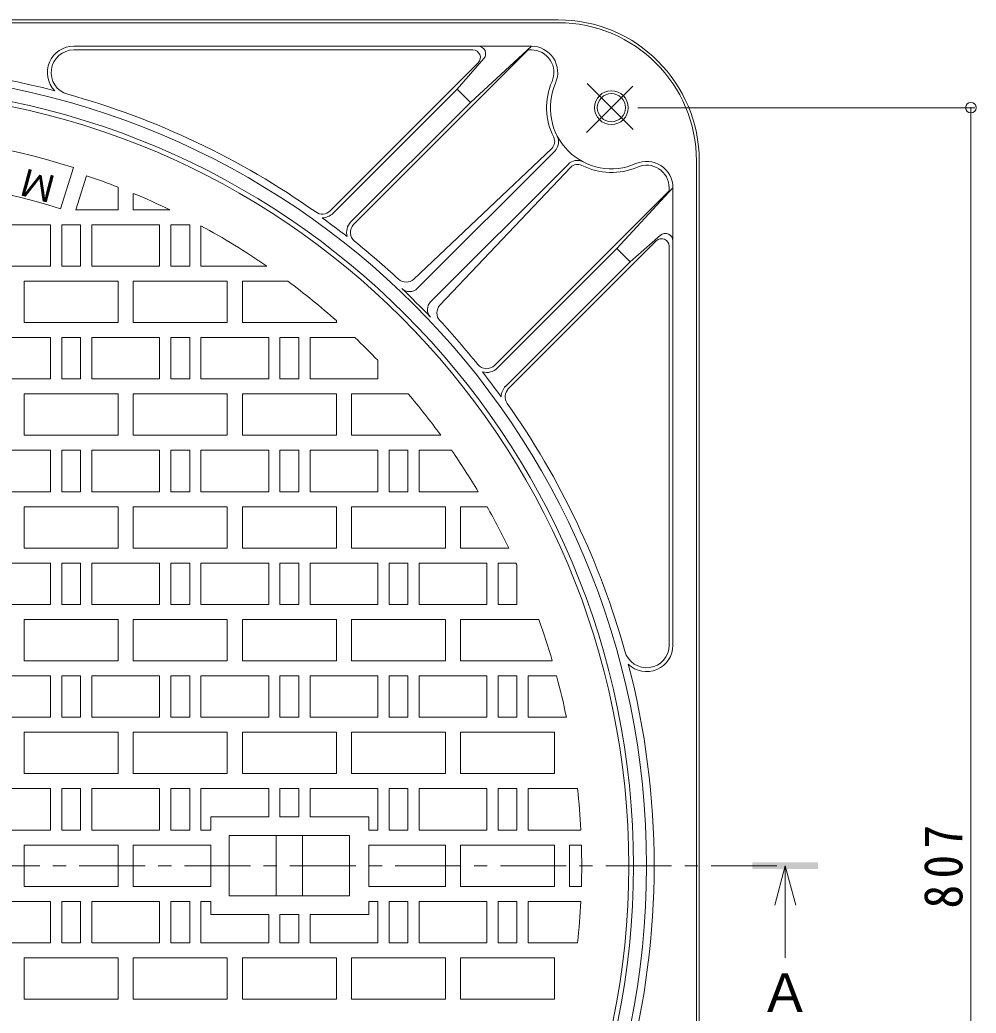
# Model space of a CAD drawing. Units: millimetres, scale not verified. Extents: x -1027 to 1330, y -947 to 943.
# Drawn here: x -425 to 83, y 353 to 881 of the extents above; entities that cross this region are included whole.
import ezdxf
from ezdxf.enums import TextEntityAlignment as Align

# ---------------------------------------------------------------- set-up
doc = ezdxf.new("R2010")
doc.units = ezdxf.units.MM
doc.header["$LTSCALE"] = 7
doc.header["$PDMODE"] = 32
doc.header["$PDSIZE"] = 5.6
doc.linetypes.add('CHAIN1', pattern=[8, 5, -1, 1, -1])
for name, color, linetype, lineweight in [('0-0_通り芯', 3, 'CHAIN1', 9), ('0-1_躯体', 2, 'Continuous', 9), ('0-2_仕上', 3, 'Continuous', 9), ('0-4_その他', 7, 'Continuous', 9), ('0-5_寸法', 7, 'Continuous', 9)]:
    doc.layers.add(name, color=color, linetype=linetype, lineweight=lineweight)
doc.styles.add('ＭＳ ゴシック', font='')
doc.styles.get('ＭＳ ゴシック').set_extended_font_data('MS Gothic')

msp = doc.modelspace()

# ---------------------------------------------------------------- linework, layer by layer
at = {"layer": '0-0_通り芯'}
msp.add_line((-1009.529, 431.078), (-18.081, 431.078), dxfattribs=at)
at = {"layer": '0-1_躯体'}
for p, q in [((-138.805, 881.078), (-888.805, 881.078)), ((-138.805, 879.578), (-888.805, 879.578)), ((-153.088, 867.078), (-396.502, 867.078)), ((-185.475, 837.19), (-153.088, 867.078)), ((-184.214, 865.078), (-396.502, 865.078)), ((-247.625, 772.212), (-154.758, 865.078)), ((-153.088, 865.078), (-154.758, 865.078)), ((-181.385, 858.25), (-260.104, 779.532)), ((-178.37, 860.442), (-192.545, 844.261)), ((-258.689, 778.117), (-192.545, 844.261)), ((-192.545, 844.261), (-185.475, 837.19)), ((-249.039, 773.626), (-185.475, 837.19)), ((-142.228, 812.705), (-215.617, 743.19)), ((-213.667, 738.287), (-140.666, 811.287)), ((-206.596, 731.216), (-133.596, 804.216)), ((-65.305, 56.078), (-65.305, 806.078)), ((-63.805, 806.078), (-63.805, 56.078)), ((-132.178, 802.655), (-201.693, 729.265)), ((-172.671, 697.258), (-79.805, 790.125)), ((-107.692, 759.408), (-77.805, 791.795)), ((-79.805, 791.795), (-79.805, 790.125)), ((-77.805, 791.795), (-77.805, 548.381)), ((-84.44, 766.513), (-100.622, 752.337)), ((-86.633, 763.498), (-165.351, 684.779)), ((-171.542, 695.559), (-107.693, 759.408)), ((-100.622, 752.337), (-107.693, 759.408)), ((-79.805, 760.669), (-79.805, 548.381)), ((-167.053, 685.907), (-100.622, 752.337))]:
    msp.add_line(p, q, dxfattribs=at)
at = {"layer": '0-1_躯体', "linetype": 'CHAIN1'}
for p, q in [((-123.809, 821.075), (-96.848, 848.036)), ((-98.99, 822.833), (-123.466, 847.308))]:
    msp.add_line(p, q, dxfattribs=at)
at = {"layer": '0-1_躯体'}
for centre, radius in [((-513.805, 431.078), 422), ((-513.805, 431.078), 415), ((-110.52, 834.363), 9), ((-110.52, 834.363), 7.5)]:
    msp.add_circle(centre, radius, dxfattribs=at)
for centre, radius, start, end in [((-138.805, 806.078), 75, 0, 90), ((-138.805, 806.078), 73.5, 0, 90), ((-396.502, 853.078), 14, 90, 223.93802), ((-181.379, 863.078), 4, 318.7809, 90), ((-153.088, 853.078), 14, 336.26613, 90), ((-396.502, 853.078), 12, 90, 254.46584), ((-184.214, 861.078), 4, 315.00125, 90), ((-153.088, 853.078), 12, 336.26613, 90), ((-513.805, 431.078), 426, 75.42221, 104.57779), ((-110.52, 834.363), 34.5, 156.26624, 207.15416), ((-110.52, 834.363), 32.5, 156.26639, 293.73361), ((-513.805, 431.078), 426, 54.72859, 74.4657), ((-145.616, 816.237), 7, 314.99928, 27.31412), ((-145.667, 816.335), 5, 313.44696, 27.15343), ((-128.646, 799.267), 7, 62.68588, 135.00072), ((-128.548, 799.216), 5, 62.84657, 136.55304), ((-110.52, 834.363), 34.5, 242.84593, 293.73376), ((-91.805, 791.795), 14, 0, 113.73387), ((-91.805, 791.795), 12, 0, 113.73387), ((-264.346, 783.774), 6, 234.72903, 315), ((-264.346, 783.774), 8, 270.0762, 315), ((-513.805, 431.078), 425.5, 51.86917, 54.10535), ((-243.382, 767.969), 8, 135, 195.89586), ((-243.382, 767.969), 6, 135, 231.24609), ((-81.805, 763.504), 4, 0, 131.21927), ((-513.805, 431.078), 426, 47.10187, 51.24596), ((-83.805, 760.669), 4, 0, 134.99875), ((-219.744, 747.546), 6, 227.10149, 313.44679), ((-217.909, 742.53), 6, 226.46628, 315), ((-513.805, 431.078), 423.6, 43.53279, 46.46722), ((-202.353, 726.974), 6, 135, 223.53372), ((-197.337, 725.139), 6, 136.55321, 222.89851), ((-513.805, 431.078), 426, 38.75404, 42.89813), ((-176.914, 701.501), 6, 218.75391, 315), ((-176.914, 701.501), 8, 254.10414, 315), ((-513.805, 431.078), 425.5, 35.89465, 38.13083), ((-161.109, 680.537), 8, 135, 179.9238), ((-161.109, 680.537), 6, 135, 215.27097), ((-513.805, 431.078), 426, 15.53432, 35.27141), ((-91.805, 548.381), 12, 195.53416, 0), ((-91.805, 548.381), 14, 226.06198, 0), ((-513.805, 431.078), 426, 0, 14.5778), ((-513.805, 431.078), 426, 345.4222, 0)]:
    msp.add_arc(centre, radius, start, end, dxfattribs=at)
at = {"layer": '0-2_仕上'}
for p, q in [((-403.596, 780.616), (-396.68, 802.551)), ((-395.377, 780.078), (-389.676, 798.159)), ((-372.805, 780.078), (-372.805, 792.015)), ((-364.804, 780.078), (-364.804, 788.786)), ((-395.377, 780.078), (-372.805, 780.078)), ((-364.805, 780.078), (-345.415, 780.078)), ((-402.805, 772.078), (-402.805, 750.078)), ((-392.805, 772.078), (-402.805, 772.078)), ((-392.805, 750.078), (-392.805, 772.078)), ((-402.805, 750.078), (-392.805, 750.078)), ((-372.805, 742.078), (-422.805, 742.078)), ((-422.805, 742.078), (-422.805, 720.078)), ((-372.805, 720.078), (-372.805, 742.078)), ((-364.804, 742.078), (-314.805, 742.078)), ((-364.804, 720.078), (-364.804, 742.078)), ((-314.805, 720.078), (-314.805, 742.078)), ((-306.805, 742.078), (-306.805, 720.078)), ((-282.644, 742.078), (-306.805, 742.078)), ((-422.805, 720.078), (-372.805, 720.078)), ((-364.805, 720.078), (-314.805, 720.078)), ((-306.805, 720.078), (-256.805, 720.078)), ((-256.805, 720.078), (-256.805, 721.091)), ((-246.981, 712.079), (-270.804, 712.079)), ((-234.804, 690.078), (-234.804, 699.993)), ((-372.805, 682.078), (-422.805, 682.078)), ((-422.805, 682.078), (-422.805, 660.078)), ((-372.805, 660.078), (-372.805, 682.078)), ((-364.804, 682.078), (-314.805, 682.078)), ((-364.804, 660.078), (-364.804, 682.078)), ((-314.805, 660.078), (-314.805, 682.078)), ((-256.805, 682.078), (-306.805, 682.078)), ((-306.805, 682.078), (-306.805, 660.078)), ((-256.805, 660.078), (-256.805, 682.078)), ((-248.805, 682.078), (-248.805, 660.078)), ((-218.584, 682.078), (-248.805, 682.078)), ((-422.805, 660.078), (-372.805, 660.078)), ((-364.805, 660.078), (-314.805, 660.078)), ((-306.805, 660.078), (-256.805, 660.078)), ((-248.805, 660.078), (-201.21, 660.078)), ((-212.805, 652.078), (-212.805, 630.078)), ((-195.504, 652.078), (-212.805, 652.078)), ((-181.306, 630.078), (-212.805, 630.078)), ((-372.805, 622.078), (-422.805, 622.078)), ((-422.805, 622.078), (-422.805, 600.078)), ((-372.805, 600.078), (-372.805, 622.078)), ((-364.804, 622.078), (-314.805, 622.078)), ((-364.804, 600.078), (-364.804, 622.078)), ((-314.805, 600.078), (-314.805, 622.078)), ((-256.805, 622.078), (-306.805, 622.078)), ((-306.805, 622.078), (-306.805, 600.078)), ((-256.805, 600.078), (-256.805, 622.078)), ((-198.804, 600.078), (-198.804, 622.078)), ((-190.805, 622.078), (-190.805, 600.078)), ((-176.647, 622.078), (-190.805, 622.078)), ((-422.805, 600.078), (-372.805, 600.078)), ((-364.805, 600.078), (-314.805, 600.078)), ((-306.805, 600.078), (-256.805, 600.078)), ((-248.805, 600.078), (-198.805, 600.078)), ((-190.805, 600.078), (-165.1, 600.078)), ((-161.335, 592.078), (-170.804, 592.078)), ((-160.804, 570.078), (-160.804, 590.912)), ((-176.805, 570.078), (-212.805, 570.078)), ((-372.805, 562.078), (-422.805, 562.078)), ((-422.805, 562.078), (-422.805, 540.078)), ((-372.805, 540.078), (-372.805, 562.078)), ((-364.804, 562.078), (-314.805, 562.078)), ((-364.804, 540.078), (-364.804, 562.078)), ((-314.805, 540.078), (-314.805, 562.078)), ((-256.805, 562.078), (-306.805, 562.078)), ((-306.805, 562.078), (-306.805, 540.078)), ((-256.805, 540.078), (-256.805, 562.078)), ((-198.804, 540.078), (-198.804, 562.078)), ((-190.805, 562.078), (-190.805, 540.078)), ((-149.12, 562.078), (-190.805, 562.078)), ((-422.805, 540.078), (-372.805, 540.078)), ((-364.805, 540.078), (-314.805, 540.078)), ((-306.805, 540.078), (-256.805, 540.078)), ((-248.805, 540.078), (-198.805, 540.078)), ((-190.805, 540.078), (-141.951, 540.078)), ((-154.804, 532.078), (-154.804, 510.078)), ((-139.699, 532.078), (-154.804, 532.078)), ((-176.805, 510.078), (-212.805, 510.078)), ((-154.804, 510.078), (-134.443, 510.078)), ((-372.805, 502.078), (-422.805, 502.078)), ((-422.805, 502.078), (-422.805, 480.078)), ((-372.805, 480.078), (-372.805, 502.078)), ((-364.804, 502.078), (-314.805, 502.078)), ((-364.804, 480.078), (-364.804, 502.078)), ((-314.805, 480.078), (-314.805, 502.078)), ((-256.805, 502.078), (-306.805, 502.078)), ((-306.805, 502.078), (-306.805, 480.078)), ((-256.805, 480.078), (-256.805, 502.078)), ((-198.804, 480.078), (-198.804, 502.078)), ((-140.805, 502.078), (-190.805, 502.078)), ((-190.805, 502.078), (-190.805, 480.078)), ((-140.805, 480.078), (-140.805, 502.078)), ((-422.805, 480.078), (-372.805, 480.078)), ((-364.805, 480.078), (-314.805, 480.078)), ((-306.805, 480.078), (-256.805, 480.078)), ((-248.805, 480.078), (-198.805, 480.078)), ((-190.805, 480.078), (-140.805, 480.078)), ((-292.805, 457.078), (-292.805, 472.078)), ((-276.804, 472.078), (-286.804, 472.078)), ((-286.804, 472.078), (-286.804, 457.078)), ((-276.804, 457.078), (-276.804, 472.078)), ((-234.804, 472.078), (-270.804, 472.078)), ((-270.804, 472.078), (-270.804, 457.078)), ((-234.804, 450.078), (-234.804, 472.078)), ((-218.805, 472.078), (-228.805, 472.078)), ((-228.805, 472.078), (-228.805, 450.078)), ((-218.805, 450.078), (-218.805, 472.078)), ((-154.804, 472.078), (-154.804, 450.078)), ((-128.48, 472.078), (-154.804, 472.078)), ((-323.608, 457.078), (-292.805, 457.078)), ((-323.608, 457.078), (-323.608, 450.078)), ((-286.804, 457.078), (-276.804, 457.078)), ((-270.804, 457.078), (-239.624, 457.078)), ((-239.624, 457.078), (-239.624, 450.078)), ((-328.804, 450.078), (-323.608, 450.078)), ((-234.804, 450.078), (-239.624, 450.078)), ((-228.805, 450.078), (-218.805, 450.078)), ((-176.805, 450.078), (-212.805, 450.078)), ((-154.804, 450.078), (-126.771, 450.078)), ((-313.805, 447.078), (-249.805, 447.078)), ((-313.805, 447.078), (-313.805, 431.078)), ((-288.805, 431.078), (-288.805, 447.078)), ((-274.805, 431.078), (-274.805, 447.078)), ((-249.805, 447.078), (-249.805, 431.078)), ((-372.805, 442.078), (-372.805, 420.078)), ((-323.608, 442.078), (-364.805, 442.078)), ((-364.805, 442.078), (-364.805, 420.078)), ((-323.608, 420.078), (-323.608, 442.078)), ((-198.805, 442.078), (-239.624, 442.078)), ((-239.624, 420.078), (-239.624, 442.078)), ((-198.805, 420.078), (-198.805, 442.078)), ((-140.805, 442.078), (-190.805, 442.078)), ((-190.805, 420.078), (-190.805, 442.078)), ((-140.805, 420.078), (-140.805, 442.078)), ((-126.461, 442.078), (-132.805, 442.078)), ((-132.805, 420.078), (-132.805, 442.078)), ((-313.805, 415.078), (-313.805, 431.078)), ((-288.805, 431.078), (-288.805, 415.078)), ((-274.805, 431.078), (-274.805, 415.078)), ((-249.805, 415.078), (-249.805, 431.078)), ((-372.805, 420.078), (-422.805, 420.078)), ((-323.608, 420.078), (-364.805, 420.078)), ((-198.805, 420.078), (-239.624, 420.078)), ((-140.805, 420.078), (-190.805, 420.078)), ((-126.461, 420.078), (-132.805, 420.078)), ((-313.805, 415.078), (-249.805, 415.078)), ((-328.804, 412.078), (-323.608, 412.078)), ((-323.608, 405.078), (-323.608, 412.078)), ((-234.804, 412.078), (-239.624, 412.078)), ((-239.624, 405.078), (-239.624, 412.078)), ((-234.804, 412.078), (-234.804, 390.078)), ((-228.805, 412.078), (-218.805, 412.078)), ((-228.805, 390.078), (-228.805, 412.078)), ((-218.805, 412.078), (-218.805, 390.078)), ((-176.805, 412.078), (-212.805, 412.078)), ((-154.804, 390.078), (-154.804, 412.078)), ((-154.804, 412.078), (-126.771, 412.078)), ((-323.608, 405.078), (-292.805, 405.078)), ((-292.805, 405.078), (-292.805, 390.078)), ((-286.804, 405.078), (-276.804, 405.078)), ((-286.804, 390.078), (-286.804, 405.078)), ((-276.804, 405.078), (-276.804, 390.078)), ((-270.804, 405.078), (-239.624, 405.078)), ((-270.804, 390.078), (-270.804, 405.078)), ((-444.805, 390.078), (-408.805, 390.078)), ((-276.804, 390.078), (-286.804, 390.078)), ((-234.804, 390.078), (-270.804, 390.078)), ((-218.805, 390.078), (-228.805, 390.078)), ((-128.48, 390.078), (-154.804, 390.078)), ((-422.805, 382.078), (-372.805, 382.078)), ((-422.805, 360.078), (-422.805, 382.078)), ((-372.805, 382.078), (-372.805, 360.078)), ((-364.805, 382.078), (-314.805, 382.078)), ((-364.804, 382.078), (-364.804, 360.078)), ((-314.805, 382.078), (-314.805, 360.078)), ((-306.805, 360.078), (-306.805, 382.078)), ((-306.805, 382.078), (-256.805, 382.078)), ((-256.805, 382.078), (-256.805, 360.078)), ((-248.805, 382.078), (-198.805, 382.078)), ((-198.804, 382.078), (-198.804, 360.078)), ((-190.805, 360.078), (-190.805, 382.078)), ((-190.805, 382.078), (-140.805, 382.078)), ((-140.805, 382.078), (-140.805, 360.078)), ((-372.805, 360.078), (-422.805, 360.078)), ((-364.804, 360.078), (-314.805, 360.078)), ((-256.805, 360.078), (-306.805, 360.078)), ((-140.805, 360.078), (-190.805, 360.078))]:
    msp.add_line(p, q, dxfattribs=at)
for points in [[(-408.805, 750.078), (-408.805, 772.078), (-444.805, 772.078), (-444.805, 750.078)], [(-350.805, 750.078), (-350.805, 772.078), (-386.805, 772.078), (-386.805, 750.078)], [(-334.805, 750.078), (-334.805, 772.078), (-344.805, 772.078), (-344.805, 750.078)], [(-408.805, 690.078), (-408.805, 712.079), (-444.805, 712.079), (-444.805, 690.078)], [(-392.805, 690.078), (-392.805, 712.079), (-402.805, 712.079), (-402.805, 690.078)], [(-350.805, 690.078), (-350.805, 712.079), (-386.805, 712.079), (-386.805, 690.078)], [(-334.805, 690.078), (-334.805, 712.079), (-344.805, 712.079), (-344.805, 690.078)], [(-292.805, 690.078), (-292.805, 712.079), (-328.804, 712.079), (-328.804, 690.078)], [(-276.804, 690.078), (-276.804, 712.079), (-286.804, 712.079), (-286.804, 690.078)], [(-408.805, 630.078), (-408.805, 652.078), (-444.805, 652.078), (-444.805, 630.078)], [(-392.805, 630.078), (-392.805, 652.078), (-402.805, 652.078), (-402.805, 630.078)], [(-350.805, 630.078), (-350.805, 652.078), (-386.805, 652.078), (-386.805, 630.078)], [(-334.805, 630.078), (-334.805, 652.078), (-344.805, 652.078), (-344.805, 630.078)], [(-292.805, 630.078), (-292.805, 652.078), (-328.804, 652.078), (-328.804, 630.078)], [(-276.804, 630.078), (-276.804, 652.078), (-286.804, 652.078), (-286.804, 630.078)], [(-234.804, 630.078), (-234.804, 652.078), (-270.804, 652.078), (-270.804, 630.078)], [(-218.804, 630.078), (-218.804, 652.078), (-228.804, 652.078), (-228.804, 630.078)], [(-408.805, 570.078), (-408.805, 592.078), (-444.805, 592.078), (-444.805, 570.078)], [(-392.805, 570.078), (-392.805, 592.078), (-402.805, 592.078), (-402.805, 570.078)], [(-350.805, 570.078), (-350.805, 592.078), (-386.805, 592.078), (-386.805, 570.078)], [(-334.805, 570.078), (-334.805, 592.078), (-344.805, 592.078), (-344.805, 570.078)], [(-292.805, 570.078), (-292.805, 592.078), (-328.804, 592.078), (-328.804, 570.078)], [(-276.804, 570.078), (-276.804, 592.078), (-286.804, 592.078), (-286.804, 570.078)], [(-234.804, 570.078), (-234.804, 592.078), (-270.804, 592.078), (-270.804, 570.078)], [(-218.804, 570.078), (-218.804, 592.078), (-228.804, 592.078), (-228.804, 570.078)], [(-408.805, 510.078), (-408.805, 532.078), (-444.805, 532.078), (-444.805, 510.078)], [(-392.805, 510.078), (-392.805, 532.078), (-402.805, 532.078), (-402.805, 510.078)], [(-350.805, 510.078), (-350.805, 532.078), (-386.805, 532.078), (-386.805, 510.078)], [(-334.805, 510.078), (-334.805, 532.078), (-344.805, 532.078), (-344.805, 510.078)], [(-292.805, 510.078), (-292.805, 532.078), (-328.804, 532.078), (-328.804, 510.078)], [(-276.804, 510.078), (-276.804, 532.078), (-286.804, 532.078), (-286.804, 510.078)], [(-234.804, 510.078), (-234.804, 532.078), (-270.804, 532.078), (-270.804, 510.078)], [(-218.804, 510.078), (-218.804, 532.078), (-228.804, 532.078), (-228.804, 510.078)], [(-160.804, 510.078), (-160.804, 532.078), (-170.804, 532.078), (-170.804, 510.078)], [(-408.805, 450.078), (-408.805, 472.078), (-444.805, 472.078), (-444.805, 450.078)], [(-392.805, 450.078), (-392.805, 472.078), (-402.805, 472.078), (-402.805, 450.078)], [(-350.805, 450.078), (-350.805, 472.078), (-386.805, 472.078), (-386.805, 450.078)], [(-334.805, 450.078), (-334.805, 472.078), (-344.805, 472.078), (-344.805, 450.078)], [(-160.804, 450.078), (-160.804, 472.078), (-170.804, 472.078), (-170.804, 450.078)], [(-392.805, 412.078), (-392.805, 390.078), (-402.805, 390.078), (-402.805, 412.078)], [(-350.805, 412.078), (-350.805, 390.078), (-386.805, 390.078), (-386.805, 412.078)], [(-334.805, 412.078), (-334.805, 390.078), (-344.805, 390.078), (-344.805, 412.078)], [(-160.804, 412.078), (-160.804, 390.078), (-170.804, 390.078), (-170.804, 412.078)]]:
    msp.add_lwpolyline(points, close=True, dxfattribs=at)
for points in [[(-328.804, 771.565), (-328.804, 750.078), (-293.815, 750.078)], [(-270.804, 712.079), (-270.804, 690.078), (-234.804, 690.078)], [(-198.804, 622.078), (-248.805, 622.078), (-248.805, 600.078)], [(-176.805, 570.078), (-176.805, 592.078), (-212.805, 592.078), (-212.805, 570.078)], [(-170.804, 592.078), (-170.804, 570.078), (-160.804, 570.078)], [(-198.804, 562.078), (-248.805, 562.078), (-248.805, 540.078)], [(-176.805, 510.078), (-176.805, 532.078), (-212.805, 532.078), (-212.805, 510.078)], [(-198.804, 502.078), (-248.805, 502.078), (-248.805, 480.078)], [(-292.805, 472.078), (-328.804, 472.078), (-328.804, 450.078)], [(-176.805, 450.078), (-176.805, 472.078), (-212.805, 472.078), (-212.805, 450.078)], [(-372.805, 442.078), (-422.805, 442.078), (-422.805, 420.078)], [(-408.805, 390.078), (-408.805, 412.078), (-444.805, 412.078)], [(-292.805, 390.078), (-328.804, 390.078), (-328.804, 412.078)], [(-176.805, 412.078), (-176.805, 390.078), (-212.805, 390.078), (-212.805, 412.078)], [(-198.804, 360.078), (-248.805, 360.078), (-248.805, 382.078)]]:
    msp.add_lwpolyline(points, dxfattribs=at)
msp.add_circle((-513.805, 431.078), 412.5, dxfattribs=at)
for radius, start, end in [(389.5, 72.50002, 107.5), (387.5, 68.66187, 71.31703), (366.5, 72.50002, 107.5), (387.5, 64.24301, 67.38625), (387.5, 55.409, 61.48296), (387.5, 48.45361, 53.37729), (387.5, 43.94545, 46.48235), (387.5, 36.22574, 40.37161), (387.5, 30.90047, 34.77277), (387.5, 25.85718, 29.5316), (387.5, 24.36044, 24.54982), (387.5, 16.33725, 19.75902), (387.5, 11.7634, 15.10838), (387.5, 2.81047, 6.07362), (387.5, 358.37329, 1.62668), (387.5, 353.92638, 357.18953)]:
    msp.add_arc((-513.805, 431.078), radius, start, end, dxfattribs=at)
at = {"layer": '0-4_その他'}
for p, q in [((82.768, 834.363), (-96.52, 834.363)), ((80.668, 834.363), (80.668, 27.794))]:
    msp.add_line(p, q, dxfattribs=at)
msp.add_point((80.668, 834.363), dxfattribs=at)
at = {"layer": '0-5_寸法', "color": 4}
for q in [(-23.681, 410.078), (-18.081, 382.078), (-12.481, 410.078)]:
    msp.add_line((-18.081, 431.078), q, dxfattribs=at)
msp.add_solid([(-35.581, 429.328), (-0.581, 429.328), (-35.581, 432.828), (-0.581, 432.828)], dxfattribs=at)

# ---------------------------------------------------------------- texts
at = {"layer": '0-4_その他', "color": 2, "insert": (76.468, 408.328), "char_height": 20.53, "attachment_point": 7, "rotation": 90, "style": 'ＭＳ ゴシック'}
msp.add_mtext('\\T1.27;\\W0.9;807', dxfattribs=at)
at = {"layer": '0-5_寸法', "color": 6, "style": 'ＭＳ ゴシック'}
msp.add_text('Ｍ', height=14.66, rotation=165, dxfattribs=at).set_placement((-402.967, 801.632), align=Align.BOTTOM_LEFT)
at = {"layer": '0-5_寸法', "color": 2, "style": 'ＭＳ ゴシック'}
msp.add_text('Ａ', height=20.53, dxfattribs=at).set_placement((-32.081, 347.078), align=Align.BOTTOM_LEFT)

doc.saveas('drawing.dxf')
